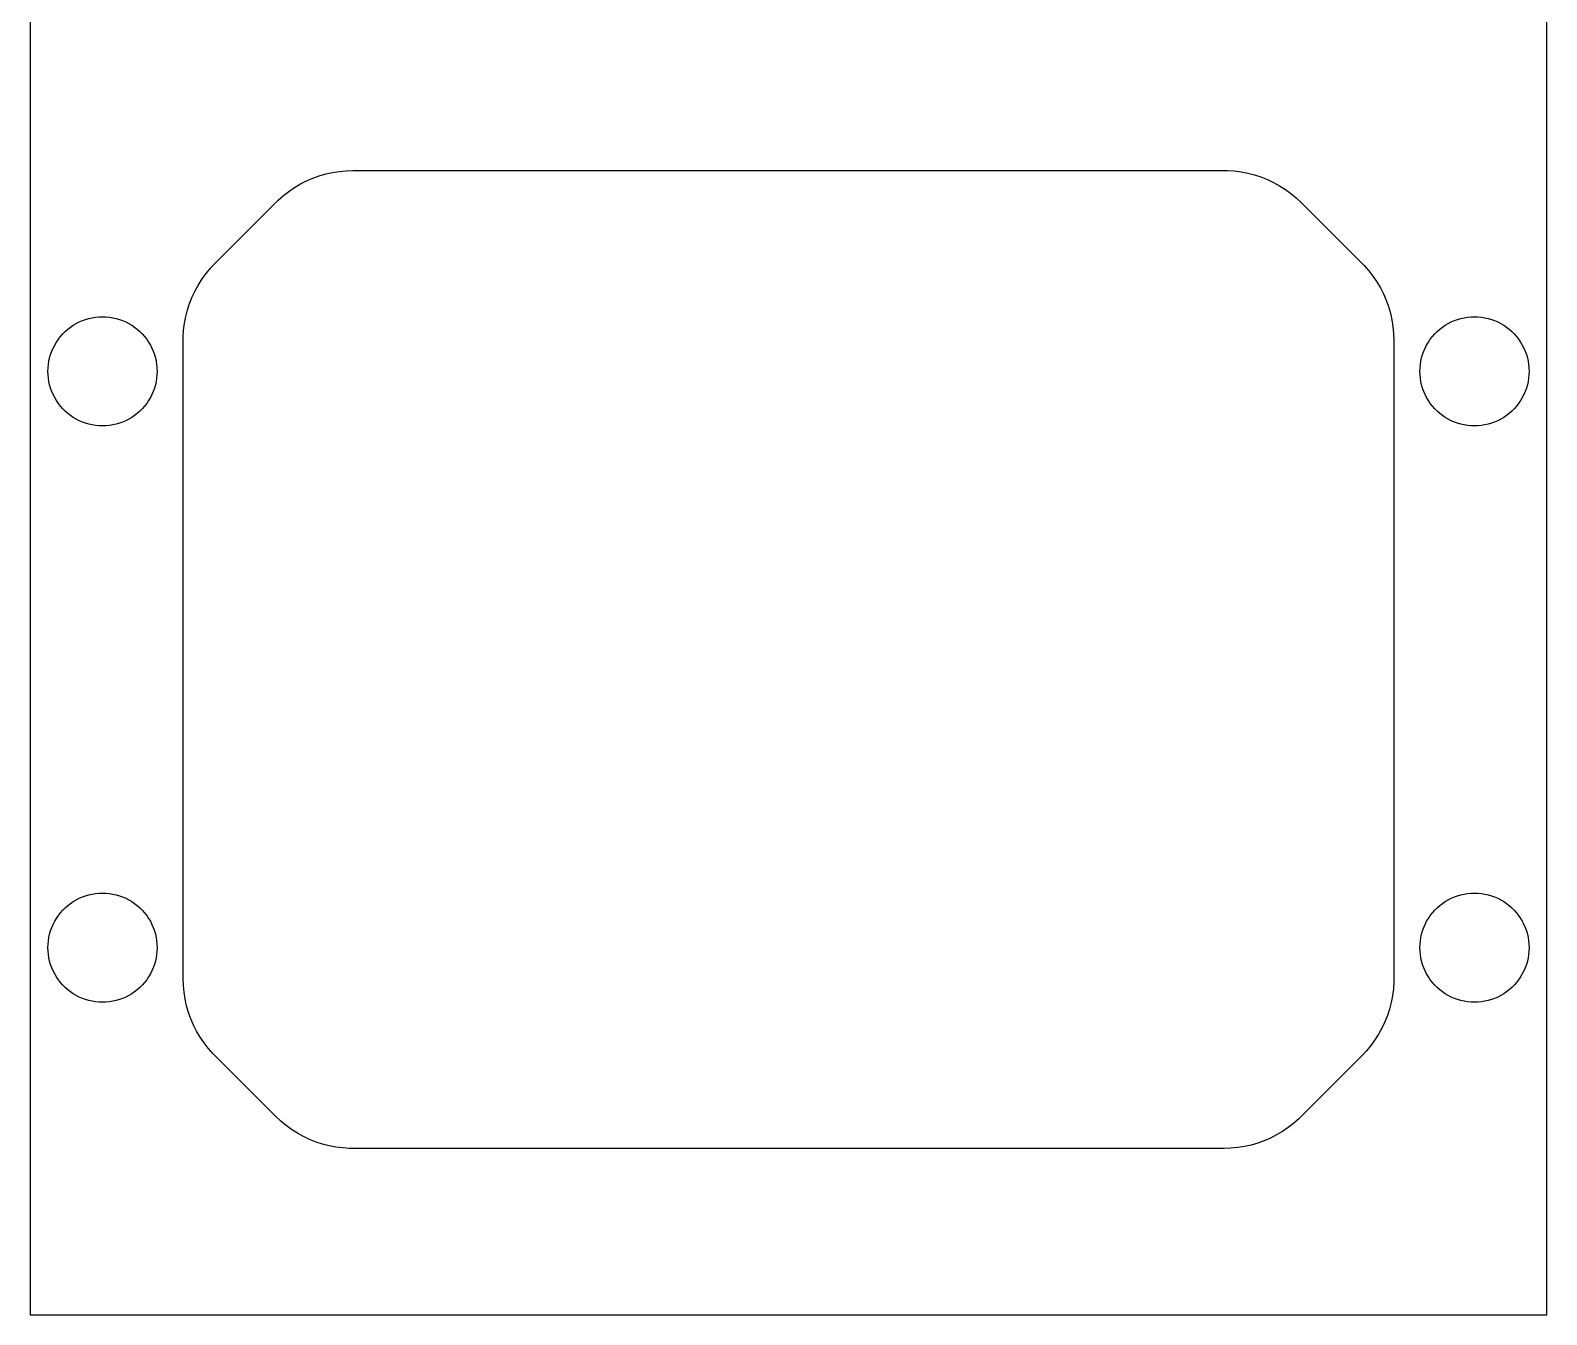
# Model space of a CAD drawing. Extents: x 0 to 125, y 0 to 432.
# Drawn here: x 0 to 125, y 0 to 105.9 of the extents above; entities that cross this region are included whole.
import ezdxf

# ---------------------------------------------------------------- set-up
doc = ezdxf.new("R2010")
doc.units = 0
doc.layers.add('LAYER_1', color=7, linetype='CONTINUOUS')

msp = doc.modelspace()

# ---------------------------------------------------------------- linework, layer by layer
at = {"layer": 'LAYER_1', "color": 7}
for p, q in [((0, 432.000035), (0, 0.000007)), ((124.999998, 0.000007), (124.999998, 432.000035)), ((23.285498, 93.669709), (23.817498, 93.86131)), ((23.817498, 93.86131), (24.360401, 94.01901)), ((24.360401, 94.01901), (24.912199, 94.14231)), ((24.912199, 94.14231), (25.470601, 94.230809)), ((25.470601, 94.230809), (26.033499, 94.284011)), ((26.033499, 94.284011), (26.598601, 94.301819)), ((26.598601, 94.301811), (98.401398, 94.301811)), ((98.401398, 94.301811), (98.6841, 94.297324)), ((98.6841, 94.297309), (99.248299, 94.261812)), ((99.248299, 94.261812), (99.8093, 94.190912)), ((99.8093, 94.190912), (100.364699, 94.085011)), ((100.364699, 94.085011), (100.912298, 93.94441)), ((100.912298, 93.94441), (101.449999, 93.769709)), ((101.449999, 93.769709), (101.9757, 93.56161)), ((20.861799, 92.23641), (21.308599, 92.582911)), ((21.308599, 92.582911), (21.776199, 92.90071)), ((21.776199, 92.90071), (22.262798, 93.188512)), ((22.262798, 93.188512), (22.766599, 93.44521)), ((22.766599, 93.44521), (23.285498, 93.669709)), ((101.9757, 93.56161), (102.487298, 93.320812)), ((102.487298, 93.320812), (102.9827, 93.048411)), ((102.9827, 93.048411), (103.460098, 92.745511)), ((103.460098, 92.745511), (103.917499, 92.413112)), ((15.2347, 86.66571), (20.234698, 91.665711)), ((20.234698, 91.665711), (20.437698, 91.862511)), ((20.437698, 91.862511), (20.861799, 92.23641)), ((103.917499, 92.413112), (104.353199, 92.05281)), ((104.353199, 92.05281), (104.7653, 91.665711)), ((104.7653, 91.665711), (109.765298, 86.66571)), ((14.4872, 85.817912), (14.847598, 86.253609)), ((14.847598, 86.253609), (15.2347, 86.66571)), ((109.765298, 86.66571), (109.962098, 86.46271)), ((109.962098, 86.46271), (110.336, 86.038609)), ((13.852, 84.88311), (14.154901, 85.360511)), ((14.154901, 85.360511), (14.4872, 85.817912)), ((110.336, 86.038609), (110.682498, 85.591809)), ((110.682498, 85.591809), (111.0003, 85.124209)), ((111.0003, 85.124209), (111.288099, 84.637512)), ((13.130699, 83.350412), (13.338799, 83.87611)), ((13.338799, 83.87611), (13.579599, 84.387711)), ((13.579599, 84.387711), (13.852, 84.88311)), ((111.288099, 84.637512), (111.5448, 84.13381)), ((111.5448, 84.13381), (111.769299, 83.61491)), ((12.815401, 82.265011), (12.955998, 82.812711)), ((12.955998, 82.812711), (13.130699, 83.350412)), ((111.769299, 83.61491), (111.9609, 83.08291)), ((111.9609, 83.08291), (112.1186, 82.540011)), ((112.1186, 82.540011), (112.241999, 81.98821)), ((3.081599, 81.217311), (3.305, 81.39061)), ((3.305, 81.39061), (3.538799, 81.549509)), ((3.538799, 81.549509), (3.7821, 81.693412)), ((3.7821, 81.693412), (4.034, 81.82171)), ((4.034, 81.82171), (4.293399, 81.934012)), ((4.293399, 81.934012), (4.559399, 82.029711)), ((4.559399, 82.029711), (4.830899, 82.108611)), ((4.830899, 82.108611), (5.1068, 82.170311)), ((5.1068, 82.170311), (5.385999, 82.21451)), ((5.385999, 82.21451), (5.6674, 82.241123)), ((5.6674, 82.241112), (5.949998, 82.250002)), ((5.949998, 82.25001), (6.232598, 82.24112)), ((6.232598, 82.241112), (6.513999, 82.214498)), ((6.513999, 82.21451), (6.793199, 82.170311)), ((6.793199, 82.170311), (7.069099, 82.108611)), ((7.069099, 82.108611), (7.3406, 82.029711)), ((7.3406, 82.029711), (7.6066, 81.934012)), ((7.6066, 81.934012), (7.865999, 81.82171)), ((7.865999, 81.82171), (8.117899, 81.693412)), ((8.117899, 81.693412), (8.3612, 81.549509)), ((8.3612, 81.549509), (8.594999, 81.39061)), ((8.594999, 81.39061), (8.8184, 81.217311)), ((12.6386, 81.148712), (12.709398, 81.70971)), ((12.709398, 81.70971), (12.815401, 82.265011)), ((112.241999, 81.98821), (112.330399, 81.429811)), ((112.330399, 81.429811), (112.383598, 80.86691)), ((116.181598, 81.217311), (116.405, 81.39061)), ((116.405, 81.39061), (116.638798, 81.549509)), ((116.638798, 81.549509), (116.882099, 81.693412)), ((116.882099, 81.693412), (117.133999, 81.82171)), ((117.133999, 81.82171), (117.393398, 81.934012)), ((117.393398, 81.934012), (117.659398, 82.029711)), ((117.659398, 82.029711), (117.930899, 82.108611)), ((117.930899, 82.108611), (118.206799, 82.170311)), ((118.206799, 82.170311), (118.485999, 82.21451)), ((118.485999, 82.21451), (118.7674, 82.241123)), ((118.7674, 82.241112), (119.05, 82.250002)), ((119.05, 82.25001), (119.332598, 82.24112)), ((119.332598, 82.241112), (119.613999, 82.214498)), ((119.613999, 82.21451), (119.893199, 82.170311)), ((119.893199, 82.170311), (120.169099, 82.108611)), ((120.169099, 82.108611), (120.4406, 82.029711)), ((120.4406, 82.029711), (120.7066, 81.934012)), ((120.7066, 81.934012), (120.965999, 81.82171)), ((120.965999, 81.82171), (121.217899, 81.693412)), ((121.217899, 81.693412), (121.4612, 81.549509)), ((121.4612, 81.549509), (121.694998, 81.39061)), ((121.694998, 81.39061), (121.9184, 81.217311)), ((2.0066, 79.917909), (2.150499, 80.16121)), ((2.150499, 80.16121), (2.309399, 80.395012)), ((2.309399, 80.395012), (2.4827, 80.61841)), ((2.4827, 80.61841), (2.669599, 80.830512)), ((2.669599, 80.830512), (2.869599, 81.030311)), ((2.869599, 81.030311), (3.081599, 81.217311)), ((8.8184, 81.217311), (9.030499, 81.030311)), ((9.030499, 81.030311), (9.2304, 80.830512)), ((9.2304, 80.830512), (9.417298, 80.61841)), ((9.417298, 80.61841), (9.5906, 80.395012)), ((9.5906, 80.395012), (9.749499, 80.16121)), ((9.749499, 80.16121), (9.893399, 79.917909)), ((12.5986, 80.301811), (12.603088, 80.58451)), ((12.5986, 27.698199), (12.5986, 80.301811)), ((12.603099, 80.58451), (12.6386, 81.148712)), ((112.383598, 80.86691), (112.401406, 80.301811)), ((112.401398, 80.301811), (112.401398, 27.698199)), ((115.1066, 79.917909), (115.250499, 80.16121)), ((115.250499, 80.16121), (115.409399, 80.395012)), ((115.409399, 80.395012), (115.5827, 80.61841)), ((115.5827, 80.61841), (115.769599, 80.830512)), ((115.769599, 80.830512), (115.9695, 81.030311)), ((115.9695, 81.030311), (116.181598, 81.217311)), ((121.9184, 81.217311), (122.130399, 81.030311)), ((122.130399, 81.030311), (122.330399, 80.830512)), ((122.330399, 80.830512), (122.517298, 80.61841)), ((122.517298, 80.61841), (122.690599, 80.395012)), ((122.690599, 80.395012), (122.849499, 80.16121)), ((122.849499, 80.16121), (122.993398, 79.917909)), ((1.529698, 78.593209), (1.5914, 78.86911)), ((1.5914, 78.86911), (1.670298, 79.14061)), ((1.670298, 79.14061), (1.766, 79.40661)), ((1.766, 79.40661), (1.878299, 79.666012)), ((1.878299, 79.666012), (2.0066, 79.917909)), ((9.893399, 79.917909), (10.0217, 79.666012)), ((10.0217, 79.666012), (10.133999, 79.40661)), ((10.133999, 79.40661), (10.229799, 79.14061)), ((10.229799, 79.14061), (10.308598, 78.86911)), ((10.308598, 78.86911), (10.370301, 78.593209)), ((114.629698, 78.593209), (114.6914, 78.86911)), ((114.6914, 78.86911), (114.770199, 79.14061)), ((114.770199, 79.14061), (114.865999, 79.40661)), ((114.865999, 79.40661), (114.978299, 79.666012)), ((114.978299, 79.666012), (115.1066, 79.917909)), ((122.993398, 79.917909), (123.121699, 79.666012)), ((123.121699, 79.666012), (123.233998, 79.40661)), ((123.233998, 79.40661), (123.3297, 79.14061)), ((123.3297, 79.14061), (123.408598, 78.86911)), ((123.408598, 78.86911), (123.4703, 78.593209)), ((1.449999, 77.750011), (1.458889, 78.03251)), ((1.4589, 77.467411), (1.45001, 77.750011)), ((1.4589, 78.03251), (1.485513, 78.314009)), ((1.485499, 78.314009), (1.529698, 78.593209)), ((10.370301, 78.593209), (10.4145, 78.314009)), ((10.4145, 78.314009), (10.441113, 78.03251)), ((10.441099, 78.03251), (10.449989, 77.750011)), ((10.45, 77.750011), (10.44111, 77.467411)), ((114.549998, 77.750011), (114.558888, 78.03251)), ((114.558899, 77.467411), (114.550009, 77.750011)), ((114.558899, 78.03251), (114.585513, 78.314009)), ((114.585499, 78.314009), (114.629698, 78.593209)), ((123.4703, 78.593209), (123.514499, 78.314009)), ((123.514499, 78.314009), (123.541113, 78.03251)), ((123.541099, 78.03251), (123.549989, 77.750011)), ((123.55, 77.750011), (123.54111, 77.467411)), ((1.485499, 77.18601), (1.458886, 77.467411)), ((1.529698, 76.90681), (1.485499, 77.18601)), ((1.5914, 76.63091), (1.529698, 76.90681)), ((1.670298, 76.359412), (1.5914, 76.63091)), ((1.766, 76.093412), (1.670298, 76.359412)), ((10.229799, 76.359412), (10.133999, 76.093412)), ((10.308598, 76.63091), (10.229799, 76.359412)), ((10.370301, 76.90681), (10.308598, 76.63091)), ((10.4145, 77.18601), (10.370301, 76.90681)), ((10.441099, 77.467411), (10.414485, 77.18601)), ((114.585499, 77.18601), (114.558899, 77.467411)), ((114.629698, 76.90681), (114.585499, 77.18601)), ((114.6914, 76.63091), (114.629698, 76.90681)), ((114.770199, 76.359412), (114.6914, 76.63091)), ((114.865999, 76.093412), (114.770199, 76.359412)), ((123.3297, 76.359412), (123.233998, 76.093412)), ((123.408598, 76.63091), (123.3297, 76.359412)), ((123.4703, 76.90681), (123.408598, 76.63091)), ((123.514499, 77.18601), (123.4703, 76.90681)), ((123.541099, 77.467411), (123.514485, 77.18601)), ((1.878299, 75.83401), (1.766, 76.093412)), ((2.0066, 75.58211), (1.878299, 75.83401)), ((2.150499, 75.338812), (2.0066, 75.58211)), ((2.309399, 75.10501), (2.150499, 75.338812)), ((2.4827, 74.881612), (2.309399, 75.10501)), ((9.5906, 75.10501), (9.417298, 74.881612)), ((9.749499, 75.338812), (9.5906, 75.10501)), ((9.893399, 75.58211), (9.749499, 75.338812)), ((10.0217, 75.83401), (9.893399, 75.58211)), ((10.133999, 76.093412), (10.0217, 75.83401)), ((114.978299, 75.83401), (114.865999, 76.093412)), ((115.1066, 75.58211), (114.978299, 75.83401)), ((115.250499, 75.338812), (115.1066, 75.58211)), ((115.409399, 75.10501), (115.250499, 75.338812)), ((115.5827, 74.881612), (115.409399, 75.10501)), ((122.690599, 75.10501), (122.517298, 74.881612)), ((122.849499, 75.338812), (122.690599, 75.10501)), ((122.993398, 75.58211), (122.849499, 75.338812)), ((123.121699, 75.83401), (122.993398, 75.58211)), ((123.233998, 76.093412), (123.121699, 75.83401)), ((2.669599, 74.66951), (2.4827, 74.881612)), ((2.869599, 74.469609), (2.669599, 74.66951)), ((3.081599, 74.282711), (2.869599, 74.469609)), ((3.305, 74.109412), (3.081599, 74.282711)), ((3.538799, 73.95051), (3.305, 74.109412)), ((3.7821, 73.80661), (3.538799, 73.95051)), ((4.034, 73.678312), (3.7821, 73.80661)), ((8.117899, 73.80661), (7.865999, 73.678312)), ((8.3612, 73.95051), (8.117899, 73.80661)), ((8.594999, 74.109412), (8.3612, 73.95051)), ((8.8184, 74.282711), (8.594999, 74.109412)), ((9.030499, 74.469609), (8.8184, 74.282711)), ((9.2304, 74.66951), (9.030499, 74.469609)), ((9.417298, 74.881612), (9.2304, 74.66951)), ((115.769599, 74.66951), (115.5827, 74.881612)), ((115.9695, 74.469609), (115.769599, 74.66951)), ((116.181598, 74.282711), (115.9695, 74.469609)), ((116.405, 74.109412), (116.181598, 74.282711)), ((116.638798, 73.95051), (116.405, 74.109412)), ((116.882099, 73.80661), (116.638798, 73.95051)), ((117.133999, 73.678312), (116.882099, 73.80661)), ((121.217899, 73.80661), (120.965999, 73.678312)), ((121.4612, 73.95051), (121.217899, 73.80661)), ((121.694998, 74.109412), (121.4612, 73.95051)), ((121.9184, 74.282711), (121.694998, 74.109412)), ((122.130399, 74.469609), (121.9184, 74.282711)), ((122.330399, 74.66951), (122.130399, 74.469609)), ((122.517298, 74.881612), (122.330399, 74.66951)), ((4.293399, 73.56601), (4.034, 73.678312)), ((4.559399, 73.47021), (4.293399, 73.56601)), ((4.830899, 73.39141), (4.559399, 73.47021)), ((5.1068, 73.329711), (4.830899, 73.39141)), ((5.385999, 73.285509), (5.1068, 73.329711)), ((5.6674, 73.25891), (5.385999, 73.285523)), ((5.949998, 73.250011), (5.6674, 73.258901)), ((6.232598, 73.25891), (5.949998, 73.25002)), ((6.513999, 73.285509), (6.232598, 73.258896)), ((6.793199, 73.329711), (6.513999, 73.285509)), ((7.069099, 73.39141), (6.793199, 73.329711)), ((7.3406, 73.47021), (7.069099, 73.39141)), ((7.6066, 73.56601), (7.3406, 73.47021)), ((7.865999, 73.678312), (7.6066, 73.56601)), ((117.393398, 73.56601), (117.133999, 73.678312)), ((117.659398, 73.47021), (117.393398, 73.56601)), ((117.930899, 73.39141), (117.659398, 73.47021)), ((118.206799, 73.329711), (117.930899, 73.39141)), ((118.485999, 73.285509), (118.206799, 73.329711)), ((118.7674, 73.25891), (118.485999, 73.285523)), ((119.05, 73.250011), (118.7674, 73.258901)), ((119.332598, 73.25891), (119.05, 73.25002)), ((119.613999, 73.285509), (119.332598, 73.258896)), ((119.893199, 73.329711), (119.613999, 73.285509)), ((120.169099, 73.39141), (119.893199, 73.329711)), ((120.4406, 73.47021), (120.169099, 73.39141)), ((120.7066, 73.56601), (120.4406, 73.47021)), ((120.965999, 73.678312), (120.7066, 73.56601)), ((3.081599, 33.717322), (3.305, 33.890606)), ((3.305, 33.890606), (3.538799, 34.049497)), ((3.538799, 34.049497), (3.7821, 34.193402)), ((3.7821, 34.193402), (4.034, 34.321701)), ((4.034, 34.321701), (4.293399, 34.433997)), ((4.293399, 34.433997), (4.559399, 34.529811)), ((4.559399, 34.529811), (4.830899, 34.608608)), ((4.830899, 34.608608), (5.1068, 34.670301)), ((5.1068, 34.670301), (5.385999, 34.714497)), ((5.385999, 34.714497), (5.6674, 34.741026)), ((5.6674, 34.741111), (5.949998, 34.750142)), ((5.949998, 34.750001), (6.232598, 34.74097)), ((6.232598, 34.741111), (6.513999, 34.714582)), ((6.513999, 34.714497), (6.793199, 34.670301)), ((6.793199, 34.670301), (7.069099, 34.608608)), ((7.069099, 34.608608), (7.3406, 34.529811)), ((7.3406, 34.529811), (7.6066, 34.433997)), ((7.6066, 34.433997), (7.865999, 34.321701)), ((7.865999, 34.321701), (8.117899, 34.193402)), ((8.117899, 34.193402), (8.3612, 34.049497)), ((8.3612, 34.049497), (8.594999, 33.890606)), ((8.594999, 33.890606), (8.8184, 33.717322)), ((116.181598, 33.717322), (116.405, 33.890606)), ((116.405, 33.890606), (116.638798, 34.049497)), ((116.638798, 34.049497), (116.882099, 34.193402)), ((116.882099, 34.193402), (117.133999, 34.321701)), ((117.133999, 34.321701), (117.393398, 34.433997)), ((117.393398, 34.433997), (117.659398, 34.529811)), ((117.659398, 34.529811), (117.930899, 34.608608)), ((117.930899, 34.608608), (118.206799, 34.670301)), ((118.206799, 34.670301), (118.485999, 34.714497)), ((118.485999, 34.714497), (118.7674, 34.741026)), ((118.7674, 34.741111), (119.05, 34.750142)), ((119.05, 34.750001), (119.332598, 34.74097)), ((119.332598, 34.741111), (119.613999, 34.714582)), ((119.613999, 34.714497), (119.893199, 34.670301)), ((119.893199, 34.670301), (120.169099, 34.608608)), ((120.169099, 34.608608), (120.4406, 34.529811)), ((120.4406, 34.529811), (120.7066, 34.433997)), ((120.7066, 34.433997), (120.965999, 34.321701)), ((120.965999, 34.321701), (121.217899, 34.193402)), ((121.217899, 34.193402), (121.4612, 34.049497)), ((121.4612, 34.049497), (121.694998, 33.890606)), ((121.694998, 33.890606), (121.9184, 33.717322)), ((2.0066, 32.417914), (2.150499, 32.661218)), ((2.150499, 32.661218), (2.309399, 32.895011)), ((2.309399, 32.895011), (2.4827, 33.118418)), ((2.4827, 33.118418), (2.669599, 33.330508)), ((2.669599, 33.330508), (2.869599, 33.530406)), ((2.869599, 33.530406), (3.081599, 33.717322)), ((8.8184, 33.717322), (9.030499, 33.530406)), ((9.030499, 33.530406), (9.2304, 33.330508)), ((9.2304, 33.330508), (9.417298, 33.118418)), ((9.417298, 33.118418), (9.5906, 32.895011)), ((9.5906, 32.895011), (9.749499, 32.661218)), ((9.749499, 32.661218), (9.893399, 32.417914)), ((115.1066, 32.417914), (115.250499, 32.661218)), ((115.250499, 32.661218), (115.409399, 32.895011)), ((115.409399, 32.895011), (115.5827, 33.118418)), ((115.5827, 33.118418), (115.769599, 33.330508)), ((115.769599, 33.330508), (115.9695, 33.530406)), ((115.9695, 33.530406), (116.181598, 33.717322)), ((121.9184, 33.717322), (122.130399, 33.530406)), ((122.130399, 33.530406), (122.330399, 33.330508)), ((122.330399, 33.330508), (122.517298, 33.118418)), ((122.517298, 33.118418), (122.690599, 32.895011)), ((122.690599, 32.895011), (122.849499, 32.661218)), ((122.849499, 32.661218), (122.993398, 32.417914)), ((1.529698, 31.093219), (1.5914, 31.36912)), ((1.5914, 31.36912), (1.670298, 31.640618)), ((1.670298, 31.640618), (1.766, 31.906612)), ((1.766, 31.906612), (1.878299, 32.166003)), ((1.878299, 32.166003), (2.0066, 32.417914)), ((9.893399, 32.417914), (10.0217, 32.166003)), ((10.0217, 32.166003), (10.133999, 31.906612)), ((10.133999, 31.906612), (10.229799, 31.640618)), ((10.229799, 31.640618), (10.308598, 31.36912)), ((10.308598, 31.36912), (10.370301, 31.093219)), ((114.629698, 31.093219), (114.6914, 31.36912)), ((114.6914, 31.36912), (114.770199, 31.640618)), ((114.770199, 31.640618), (114.865999, 31.906612)), ((114.865999, 31.906612), (114.978299, 32.166003)), ((114.978299, 32.166003), (115.1066, 32.417914)), ((122.993398, 32.417914), (123.121699, 32.166003)), ((123.121699, 32.166003), (123.233998, 31.906612)), ((123.233998, 31.906612), (123.3297, 31.640618)), ((123.3297, 31.640618), (123.408598, 31.36912)), ((123.408598, 31.36912), (123.4703, 31.093219)), ((1.449999, 30.250024), (1.458889, 30.532613)), ((1.4589, 29.96752), (1.45001, 30.250024)), ((1.4589, 30.532613), (1.485513, 30.814017)), ((1.485499, 30.814017), (1.529698, 31.093219)), ((10.370301, 31.093219), (10.4145, 30.814017)), ((10.4145, 30.814017), (10.441113, 30.532613)), ((10.441099, 30.532613), (10.449989, 30.250024)), ((10.45, 30.250024), (10.44111, 29.96752)), ((114.549998, 30.250024), (114.558888, 30.532613)), ((114.558899, 29.96752), (114.550009, 30.250024)), ((114.558899, 30.532613), (114.585513, 30.814017)), ((114.585499, 30.814017), (114.629698, 31.093219)), ((123.4703, 31.093219), (123.514499, 30.814017)), ((123.514499, 30.814017), (123.541113, 30.532613)), ((123.541099, 30.532613), (123.549989, 30.250024)), ((123.55, 30.250024), (123.54111, 29.96752)), ((1.485499, 29.686003), (1.458886, 29.96752)), ((1.529698, 29.406801), (1.485499, 29.686003)), ((1.5914, 29.1309), (1.529698, 29.406801)), ((1.670298, 28.859402), (1.5914, 29.1309)), ((1.766, 28.593408), (1.670298, 28.859402)), ((10.229799, 28.859402), (10.133999, 28.593408)), ((10.308598, 29.1309), (10.229799, 28.859402)), ((10.370301, 29.406801), (10.308598, 29.1309)), ((10.4145, 29.686003), (10.370301, 29.406801)), ((10.441099, 29.96752), (10.414485, 29.686003)), ((114.585499, 29.686003), (114.558885, 29.96752)), ((114.629698, 29.406801), (114.585499, 29.686003)), ((114.6914, 29.1309), (114.629698, 29.406801)), ((114.770199, 28.859402), (114.6914, 29.1309)), ((114.865999, 28.593408), (114.770199, 28.859402)), ((123.3297, 28.859402), (123.233998, 28.593408)), ((123.408598, 29.1309), (123.3297, 28.859402)), ((123.4703, 29.406801), (123.408598, 29.1309)), ((123.514499, 29.686003), (123.4703, 29.406801)), ((123.541099, 29.96752), (123.514485, 29.686003)), ((1.878299, 28.334017), (1.766, 28.593408)), ((2.0066, 28.082106), (1.878299, 28.334017)), ((2.150499, 27.838802), (2.0066, 28.082106)), ((2.309399, 27.605009), (2.150499, 27.838802)), ((2.4827, 27.381602), (2.309399, 27.605009)), ((9.5906, 27.605009), (9.417298, 27.381602)), ((9.749499, 27.838802), (9.5906, 27.605009)), ((9.893399, 28.082106), (9.749499, 27.838802)), ((10.0217, 28.334017), (9.893399, 28.082106)), ((10.133999, 28.593408), (10.0217, 28.334017)), ((12.6164, 27.133105), (12.598592, 27.698199)), ((112.401398, 27.698199), (112.396911, 27.415497)), ((114.978299, 28.334017), (114.865999, 28.593408)), ((115.1066, 28.082106), (114.978299, 28.334017)), ((115.250499, 27.838802), (115.1066, 28.082106)), ((115.409399, 27.605009), (115.250499, 27.838802)), ((115.5827, 27.381602), (115.409399, 27.605009)), ((122.690599, 27.605009), (122.517298, 27.381602)), ((122.849499, 27.838802), (122.690599, 27.605009)), ((122.993398, 28.082106), (122.849499, 27.838802)), ((123.121699, 28.334017), (122.993398, 28.082106)), ((123.233998, 28.593408), (123.121699, 28.334017)), ((2.669599, 27.169512), (2.4827, 27.381602)), ((2.869599, 26.969699), (2.669599, 27.169512)), ((3.081599, 26.782698), (2.869599, 26.969699)), ((3.305, 26.609414), (3.081599, 26.782698)), ((3.538799, 26.450523), (3.305, 26.609414)), ((3.7821, 26.306618), (3.538799, 26.450523)), ((4.034, 26.178319), (3.7821, 26.306618)), ((8.117899, 26.306618), (7.865999, 26.178319)), ((8.3612, 26.450523), (8.117899, 26.306618)), ((8.594999, 26.609414), (8.3612, 26.450523)), ((8.8184, 26.782698), (8.594999, 26.609414)), ((9.030499, 26.969699), (8.8184, 26.782698)), ((9.2304, 27.169512), (9.030499, 26.969699)), ((9.417298, 27.381602), (9.2304, 27.169512)), ((12.669599, 26.570213), (12.6164, 27.133105)), ((12.757999, 26.011808), (12.669599, 26.570213)), ((112.2906, 26.290305), (112.184598, 25.735005)), ((112.361399, 26.851307), (112.2906, 26.290305)), ((112.396899, 27.415497), (112.361399, 26.851307)), ((115.769599, 27.169512), (115.5827, 27.381602)), ((115.9695, 26.969699), (115.769599, 27.169512)), ((116.181598, 26.782698), (115.9695, 26.969699)), ((116.405, 26.609414), (116.181598, 26.782698)), ((116.638798, 26.450523), (116.405, 26.609414)), ((116.882099, 26.306618), (116.638798, 26.450523)), ((117.133999, 26.178319), (116.882099, 26.306618)), ((121.217899, 26.306618), (120.965999, 26.178319)), ((121.4612, 26.450523), (121.217899, 26.306618)), ((121.694998, 26.609414), (121.4612, 26.450523)), ((121.9184, 26.782698), (121.694998, 26.609414)), ((122.130399, 26.969699), (121.9184, 26.782698)), ((122.330399, 27.169512), (122.130399, 26.969699)), ((122.517298, 27.381602), (122.330399, 27.169512)), ((4.293399, 26.066023), (4.034, 26.178319)), ((4.559399, 25.970322), (4.293399, 26.066023)), ((4.830899, 25.891412), (4.559399, 25.970322)), ((5.1068, 25.829719), (4.830899, 25.891412)), ((5.385999, 25.785523), (5.1068, 25.829719)), ((5.6674, 25.758909), (5.385999, 25.785438)), ((5.949998, 25.750019), (5.6674, 25.75905)), ((6.232598, 25.758909), (5.949998, 25.749878)), ((6.513999, 25.785523), (6.232598, 25.758994)), ((6.793199, 25.829719), (6.513999, 25.785523)), ((7.069099, 25.891412), (6.793199, 25.829719)), ((7.3406, 25.970322), (7.069099, 25.891412)), ((7.6066, 26.066023), (7.3406, 25.970322)), ((7.865999, 26.178319), (7.6066, 26.066023)), ((12.881398, 25.460007), (12.757999, 26.011808)), ((13.039098, 24.917097), (12.881398, 25.460007)), ((112.044, 25.187324), (111.869299, 24.649606)), ((112.184598, 25.735005), (112.044, 25.187324)), ((117.393398, 26.066023), (117.133999, 26.178319)), ((117.659398, 25.970322), (117.393398, 26.066023)), ((117.930899, 25.891412), (117.659398, 25.970322)), ((118.206799, 25.829719), (117.930899, 25.891412)), ((118.485999, 25.785523), (118.206799, 25.829719)), ((118.7674, 25.758909), (118.485999, 25.785438)), ((119.05, 25.750019), (118.7674, 25.75905)), ((119.332598, 25.758909), (119.05, 25.749878)), ((119.613999, 25.785523), (119.332598, 25.758994)), ((119.893199, 25.829719), (119.613999, 25.785523)), ((120.169099, 25.891412), (119.893199, 25.829719)), ((120.4406, 25.970322), (120.169099, 25.891412)), ((120.7066, 26.066023), (120.4406, 25.970322)), ((120.965999, 26.178319), (120.7066, 26.066023)), ((13.230699, 24.385108), (13.039098, 24.917097)), ((13.455198, 23.866214), (13.230699, 24.385108)), ((13.711899, 23.362504), (13.455198, 23.866214)), ((111.6612, 24.123911), (111.420399, 23.612299)), ((111.869299, 24.649606), (111.6612, 24.123911)), ((13.999698, 22.875811), (13.711899, 23.362504)), ((14.3175, 22.408197), (13.999698, 22.875811)), ((110.845098, 22.639507), (110.512798, 22.182109)), ((111.147998, 23.116914), (110.845098, 22.639507)), ((111.420399, 23.612299), (111.147998, 23.116914)), ((14.663999, 21.961411), (14.3175, 22.408197)), ((15.037901, 21.537316), (14.663999, 21.961411)), ((15.2347, 21.334314), (15.037901, 21.537316)), ((20.234698, 16.334324), (15.2347, 21.334314)), ((109.765298, 21.334314), (104.7653, 16.334324)), ((110.1524, 21.746415), (109.765298, 21.334314)), ((110.512798, 22.182109), (110.1524, 21.746415)), ((20.646799, 15.947199), (20.234698, 16.334324)), ((104.7653, 16.334324), (104.5623, 16.137502)), ((21.0825, 15.586915), (20.646799, 15.947199)), ((21.5399, 15.254513), (21.0825, 15.586915)), ((22.017299, 14.951604), (21.5399, 15.254513)), ((103.223799, 15.099319), (102.7372, 14.811509)), ((103.691399, 15.417101), (103.223799, 15.099319)), ((104.138199, 15.763614), (103.691399, 15.417101)), ((104.5623, 16.137502), (104.138199, 15.763614)), ((22.5127, 14.679203), (22.017299, 14.951604)), ((23.024298, 14.438411), (22.5127, 14.679203)), ((23.549999, 14.230301), (23.024298, 14.438411)), ((24.087701, 14.055605), (23.549999, 14.230301)), ((24.635299, 13.915002), (24.087701, 14.055605)), ((25.190698, 13.809112), (24.635299, 13.915002)), ((25.7517, 13.738218), (25.190698, 13.809112)), ((99.529398, 13.769206), (98.9665, 13.716007)), ((100.0878, 13.857711), (99.529398, 13.769206)), ((100.639598, 13.981014), (100.0878, 13.857711)), ((101.1825, 14.138719), (100.639598, 13.981014)), ((101.7145, 14.33032), (101.1825, 14.138719)), ((102.2334, 14.5548), (101.7145, 14.33032)), ((102.7372, 14.811509), (102.2334, 14.5548)), ((26.315899, 13.702714), (25.7517, 13.738218)), ((26.598601, 13.698199), (26.315899, 13.702714)), ((98.401398, 13.698199), (26.598601, 13.698199)), ((98.9665, 13.716007), (98.401398, 13.698227)), ((0, 0.000007), (124.999998, 0.000007))]:
    msp.add_line(p, q, dxfattribs=at)

doc.saveas('drawing.dxf')
